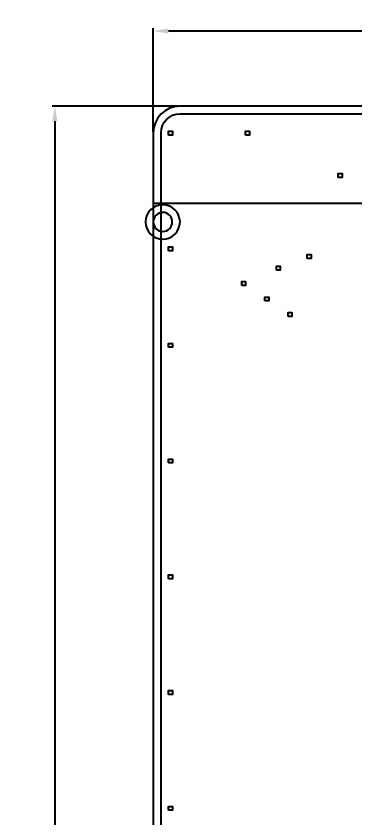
# Model space of a CAD drawing. Extents: x 141 to 214, y -7 to 98.
# Drawn here: x 141 to 163.3, y 45.1 to 97.9 of the extents above; entities that cross this region are included whole.
import ezdxf

# ---------------------------------------------------------------- set-up
doc = ezdxf.new("R2010")
doc.units = 0
doc.layers.get('0').update_dxf_attribs({"linetype": 'CONTINUOUS'})
doc.layers.get('Defpoints').update_dxf_attribs({"linetype": 'CONTINUOUS'})
doc.layers.add('ETCH_BOTTOM', color=7, linetype='CONTINUOUS')
doc.layers.add('MANUFACTURING_NCDRILL_FIGURE', color=7, linetype='CONTINUOUS')
doc.dimstyles.get("Standard").update_dxf_attribs({"dimtxt": 1.5, "dimasz": 1, "dimexe": 0.18, "dimexo": 0.0625, "dimgap": 0.09, "dimtad": 0, "dimtih": 1, "dimtoh": 1, "dimzin": 0, "dimdsep": 46, "dimtxsty": 'Standard', "dimcen": 0.09, "dimadec": 0, "dimazin": 0, "dimtfac": 1, "dimtofl": 0, "dimtmove": 0, "dimatfit": 3, "dimfxl": 0, "dimtolj": 1, "dimtzin": 0, "dimarcsym": 0})

# ---------------------------------------------------------------- blocks, each defined once
blk = doc.blocks.new('FIGURE_SQUARE')
blk.add_lwpolyline([(-0.5, -0.5), (-0.5, 0.5), (0.5, 0.5), (0.5, -0.5)], close=True)
blk = doc.blocks.new('*D9')
at = {"color": 0, "linetype": 'Continuous', "lineweight": -2, "transparency": 16777216}
for p, q in [((150.004, 90.258), (150.004, 97.072)), ((151.004, 96.892), (175.164, 96.892)), ((205.004, 96.892), (180.844, 96.892)), ((206.004, 90.258), (206.004, 97.072))]:
    blk.add_line(p, q, dxfattribs=at)
at = {"color": 0, "linetype": 'Continuous', "transparency": 16777216}
for points in [[(151.004, 97.059), (151.004, 96.726), (150.004, 96.892)], [(205.004, 97.059), (205.004, 96.726), (206.004, 96.892)]]:
    blk.add_solid(points, dxfattribs=at)
at = {"layer": 'Defpoints', "color": 0, "linetype": 'Continuous', "transparency": 16777216}
for p in [(206.004, 96.892), (150.004, 90.196), (206.004, 90.196)]:
    blk.add_point(p, dxfattribs=at)
at = {"color": 0, "linetype": 'Continuous', "transparency": 16777216, "insert": (178.004, 96.892), "char_height": 1.5, "attachment_point": 5}
blk.add_mtext('\\A1;56.00', dxfattribs=at)
blk = doc.blocks.new('*D10')
at = {"color": 0, "linetype": 'Continuous', "lineweight": -2, "transparency": 16777216}
for p, q in [((151.691, 91.946), (143.338, 91.946)), ((143.518, 90.946), (143.518, 43.286)), ((143.518, -6.054), (143.518, 41.606)), ((151.691, -7.054), (143.338, -7.054))]:
    blk.add_line(p, q, dxfattribs=at)
at = {"color": 0, "linetype": 'Continuous', "transparency": 16777216}
for points in [[(143.351, 90.946), (143.685, 90.946), (143.518, 91.946)], [(143.351, -6.054), (143.685, -6.054), (143.518, -7.054)]]:
    blk.add_solid(points, dxfattribs=at)
at = {"layer": 'Defpoints', "color": 0, "linetype": 'Continuous', "transparency": 16777216}
for p in [(151.754, 91.946), (143.518, -7.054), (151.754, -7.054)]:
    blk.add_point(p, dxfattribs=at)
at = {"color": 0, "linetype": 'Continuous', "transparency": 16777216, "insert": (143.518, 42.446), "char_height": 1.5, "attachment_point": 5}
blk.add_mtext('\\A1;99.00', dxfattribs=at)

msp = doc.modelspace()

# ---------------------------------------------------------------- linework, layer by layer
at = {"layer": 'ETCH_BOTTOM'}
for points in [[(206.003881, 90.357249, 0.3874), (204.261339, 91.945765), (151.753875, 91.945765, 0.414213), (150.003891, 90.195756), (150.003891, -5.304231, 0.414213), (151.753875, -7.05424), (204.253897, -7.05424, 0.414213), (206.003881, -5.304231)], [(151.753875, -6.54624, -0.414206), (150.511891, -5.304257), (150.511891, 90.195781, -0.414207), (151.753875, 91.437765), (204.261339, 91.437765, -0.382435), (205.495881, 90.331747), (205.495881, -5.304257, -0.414206), (204.253897, -6.54624)], [(150.628883, 83.187769, 1), (150.628886, 85.453756, 1)], [(151.253876, 84.320761, 1), (150.003893, 84.320764, 1)]]:
    msp.add_lwpolyline(points, format="xyb", close=True, dxfattribs=at)
msp.add_lwpolyline([(150.0124, 85.5472), (205.994, 85.5472), (206.0194, 85.5726)], dxfattribs=at)

# ---------------------------------------------------------------- block references
at = {"layer": 'MANUFACTURING_NCDRILL_FIGURE', "xscale": 0.254, "yscale": 0.254}
for p in [(151.13, 90.17), (156.21, 90.17), (162.306, 87.376), (151.13, 82.55), (160.274, 82.042), (158.242, 81.28), (155.956, 80.264), (157.48, 79.248), (159.004, 78.232), (151.13, 76.2), (151.13, 68.58), (151.13, 60.96), (151.13, 53.34), (151.13, 45.72)]:
    msp.add_blockref('FIGURE_SQUARE', p, dxfattribs=at)

# ---------------------------------------------------------------- dimensions: what is measured, and where the dimension line sits
at = {"linetype": 'Continuous'}
dim = msp.add_linear_dim(base=(206.003881, 96.892236), p1=(150.003891, 90.195756), p2=(206.003881, 90.195756), dimstyle='Standard', dxfattribs=at)
dim.commit()
dim.dimension.update_dxf_attribs({"geometry": '*D9', "text_midpoint": (178.003886, 96.892236)})
dim = msp.add_linear_dim(base=(143.51808, -7.05424), p1=(151.753875, 91.945765), p2=(151.753875, -7.05424), angle=90, dimstyle='Standard', dxfattribs=at)
dim.commit()
dim.dimension.update_dxf_attribs({"geometry": '*D10', "text_midpoint": (143.51808, 42.445762)})

doc.saveas('drawing.dxf')
